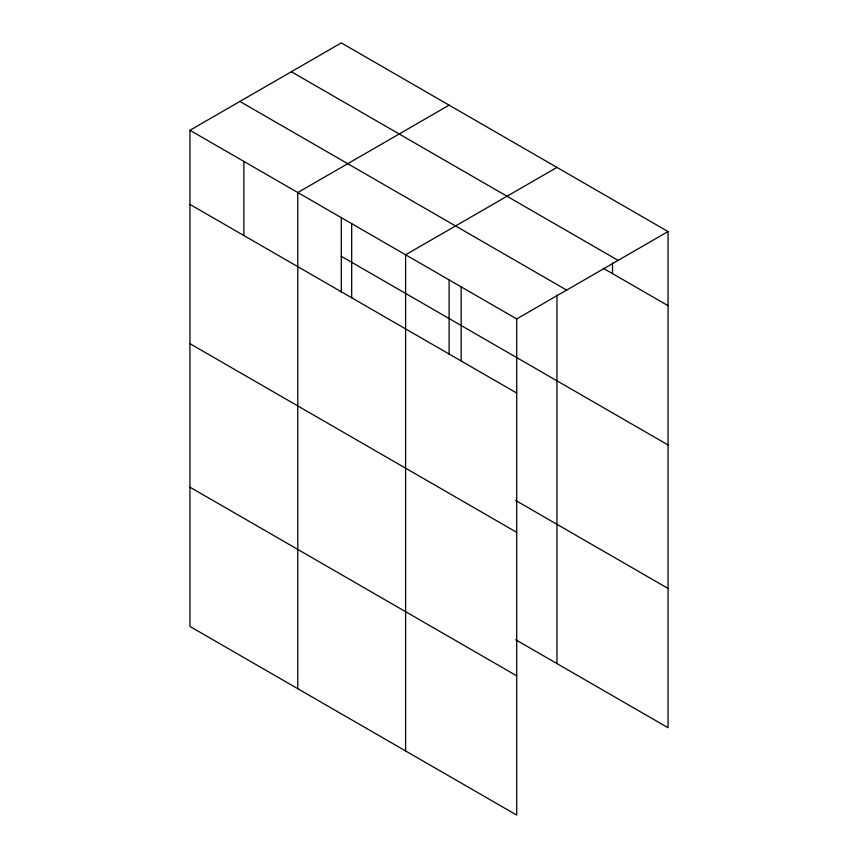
<?xml version="1.0" encoding="UTF-8"?>
<svg xmlns="http://www.w3.org/2000/svg" width="858" height="858" viewBox="0 0 858 858"><rect width="100%" height="100%" fill="white"/><g stroke="black" fill="none" stroke-linecap="round" stroke-linejoin="round"><path stroke-width="1.29" d="M189.95 130.277L516.709 318.929L516.709 815.1L189.95 626.447L189.95 130.277L341.291 42.9L668.05 231.553L668.05 727.723L515.658 639.736M556.949 295.098L556.949 663.577M449.12 105.159L297.78 192.535L297.78 688.706M556.949 167.407L405.609 254.783L405.609 750.954M516.709 318.929L668.05 231.553M291.355 71.74L618.103 260.382M603.238 268.254L668.05 305.673M239.897 101.437L566.645 290.09M341.291 256.295L668.05 444.948M189.95 204.397L516.709 393.05M515.658 500.461L668.05 588.449M189.95 343.672L516.709 532.325M189.95 487.172L516.709 675.825M612.505 263.009L612.505 273.595M461.154 286.862L461.154 360.971M449.12 279.719L449.12 354.429M351.694 223.659L351.694 297.78M341.291 217.46L341.291 292.17M243.865 161.401L243.865 235.521"/></g></svg>
